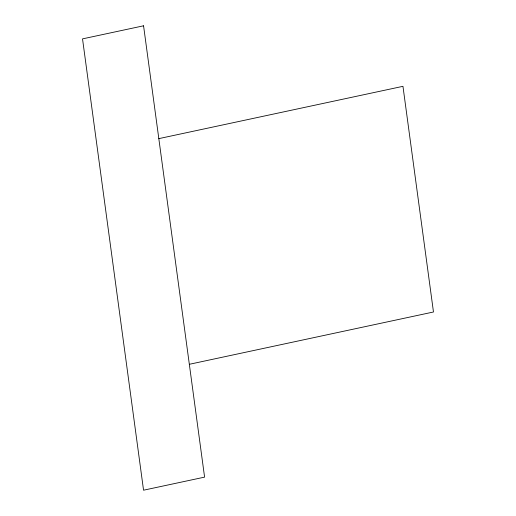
<?xml version="1.0" encoding="UTF-8"?>
<svg xmlns="http://www.w3.org/2000/svg" width="516" height="516" viewBox="0 0 516 516"><rect width="100%" height="100%" fill="white"/><g stroke="black" fill="none" stroke-linecap="round" stroke-linejoin="round"><path stroke-width="0.77" d="M158.818 138.63L402.957 86.327L433.472 311.993L189.333 364.296M143.564 25.8L82.528 38.874L143.551 490.2L204.588 477.126L143.564 25.8"/></g></svg>
